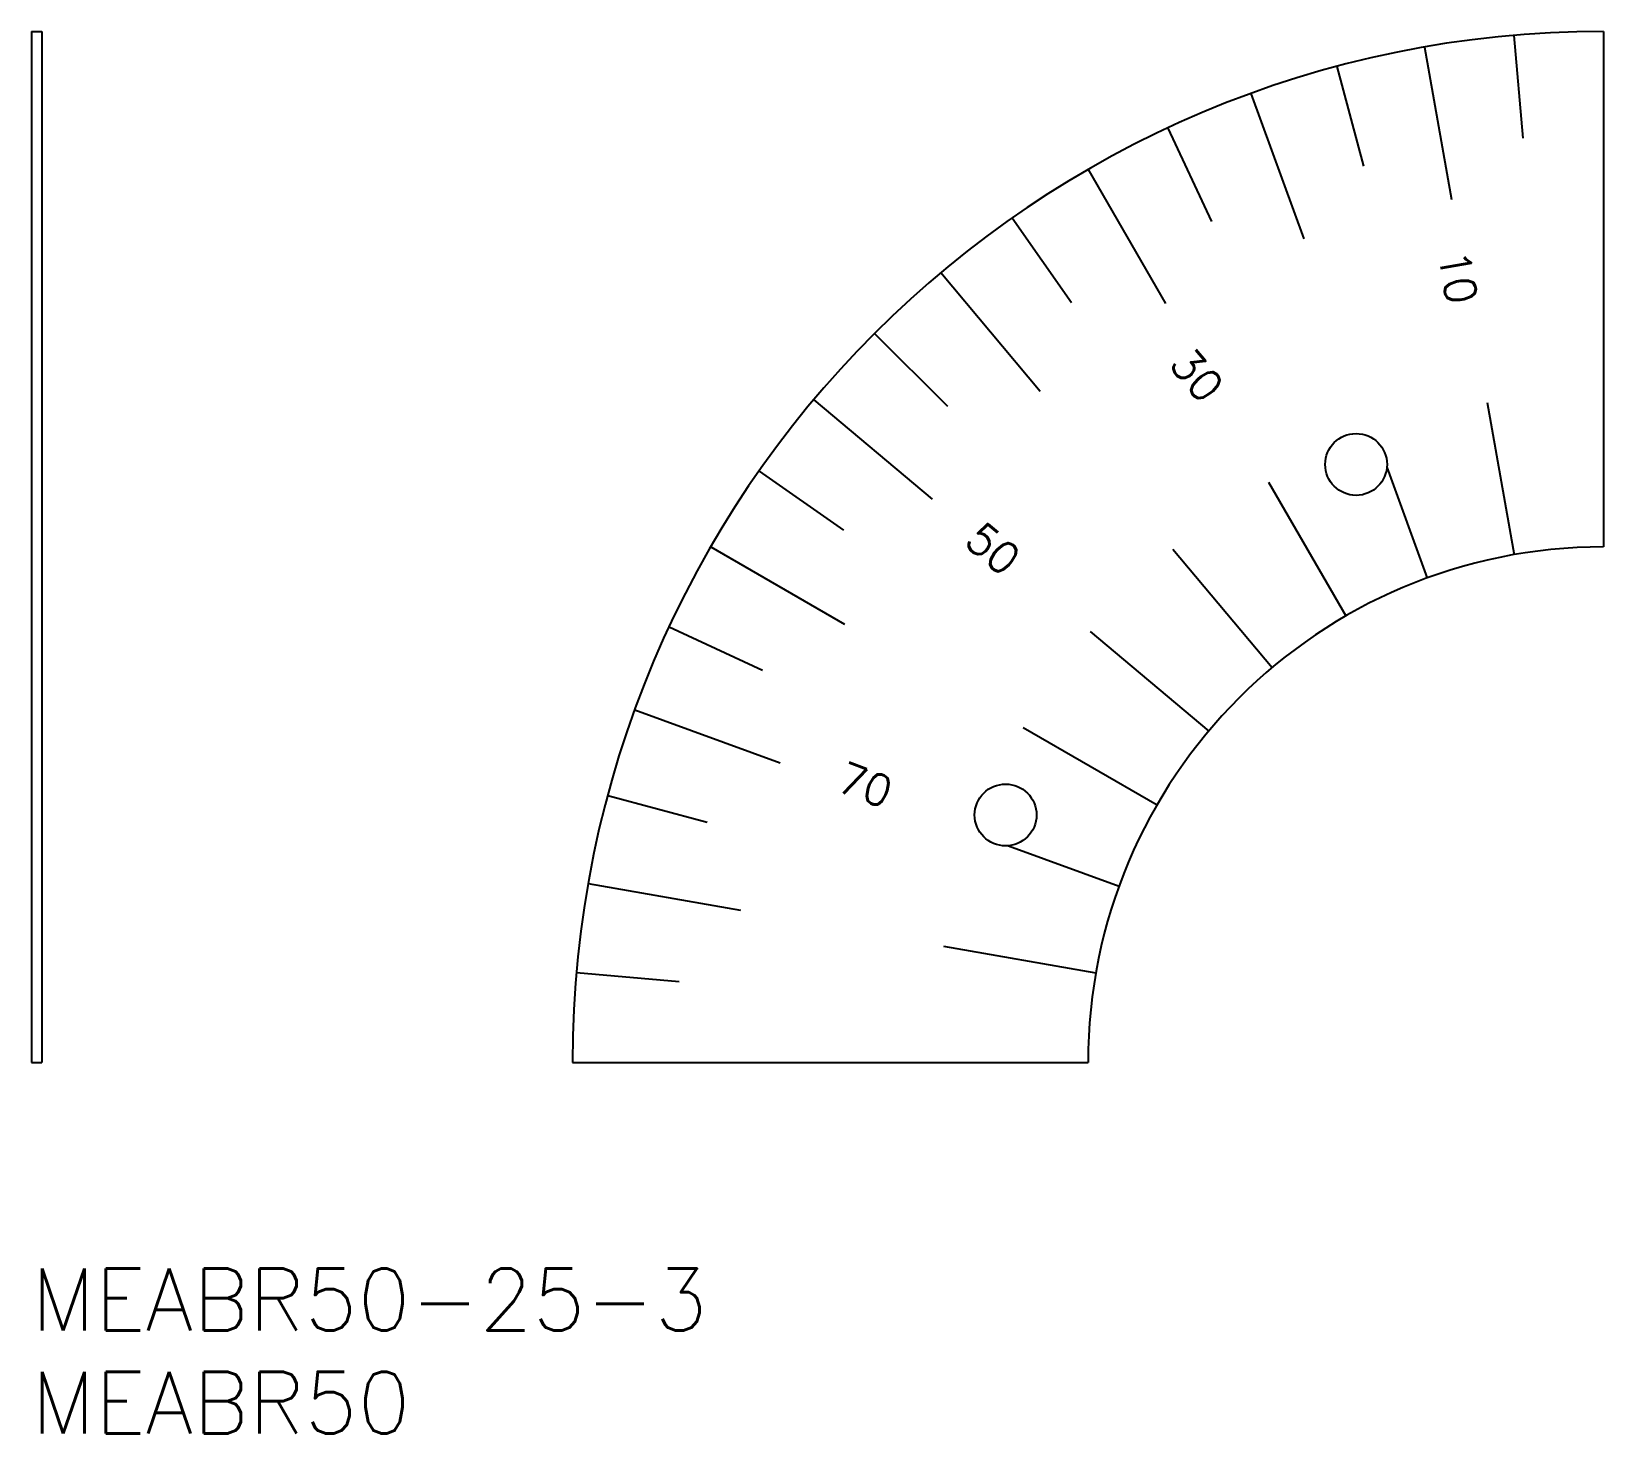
# Model space of a CAD drawing. Extents: x 0 to 76.2, y -8 to 60.
import ezdxf

# ---------------------------------------------------------------- set-up
doc = ezdxf.new("R2010")
doc.units = 0
doc.header["$LTSCALE"] = 0.5
doc.layers.add('MSM_CONTINUOUS', color=7, linetype='CONTINUOUS')
doc.layers.add('MSM_PART_NUMBER', color=7, linetype='CONTINUOUS')
doc.styles.get("Standard").update_dxf_attribs({"font": 'txt.shx', "height": 3, "bigfont": 'bigfont.shx'})

# ---------------------------------------------------------------- blocks, each defined once
blk = doc.blocks.new('*U2')
at = {"layer": 'MSM_PART_NUMBER'}
blk.add_text('MEABR50-25-3', height=3, dxfattribs=at).set_placement((0, -3))
blk = doc.blocks.new('*U3')
at = {"layer": 'MSM_PART_NUMBER'}
blk.add_text('MEABR50', height=3, dxfattribs=at).set_placement((0, -8))

msp = doc.modelspace()

# ---------------------------------------------------------------- linework, layer by layer
at = {"layer": 'MSM_CONTINUOUS'}
for p, q in [((0, 60), (0, 10)), ((0, 60), (0.5, 60)), ((0.5, 60), (0.5, 10)), ((71.885, 59.81), (72.321, 54.829)), ((76.243, 60), (76.243, 35)), ((67.56, 59.24), (68.863, 51.854)), ((63.302, 58.296), (64.596, 53.467)), ((59.142, 56.985), (61.707, 49.937)), ((55.112, 55.315), (57.225, 50.784)), ((51.243, 53.301), (54.993, 46.806)), ((47.564, 50.958), (50.432, 46.862)), ((44.103, 48.302), (48.924, 42.557)), ((40.887, 45.355), (44.423, 41.82)), ((37.94, 42.139), (43.686, 37.318)), ((70.599, 42.006), (71.901, 34.62)), ((35.285, 38.679), (39.381, 35.811)), ((59.993, 38.146), (63.743, 31.651)), ((65.737, 38.865), (67.692, 33.492)), ((32.941, 35), (39.437, 31.25)), ((55.352, 34.896), (60.173, 29.151)), ((30.927, 31.131), (35.459, 29.018)), ((51.346, 30.891), (57.092, 26.07)), ((29.258, 27.101), (36.306, 24.536)), ((48.097, 26.25), (54.592, 22.5)), ((27.946, 22.941), (32.776, 21.647)), ((47.377, 20.506), (52.75, 18.551)), ((27.002, 18.682), (34.388, 17.38)), ((44.236, 15.644), (51.622, 14.341)), ((26.433, 14.358), (31.414, 13.922)), ((0, 10), (0.5, 10)), ((26.243, 10), (51.243, 10))]:
    msp.add_line(p, q, dxfattribs=at)
for centre in [(64.243, 39), (47.243, 22)]:
    msp.add_circle(centre, 1.5, dxfattribs=at)
for radius in [50, 25]:
    msp.add_arc((76.243, 10), radius, 90, 180, dxfattribs=at)

# ---------------------------------------------------------------- block references
for name in ['*U2', '*U3']:
    msp.add_blockref(name, (0, 0), dxfattribs=at)

# ---------------------------------------------------------------- texts
for s, rotation, p in [('10', 280, (68.219, 49.217)), ('30', 310, (55.117, 43.844)), ('50', 320, (45.164, 35.166)), ('70', 340, (38.967, 23.194))]:
    msp.add_text(s, height=1.5, rotation=rotation, dxfattribs=at).set_placement(p)

doc.saveas('drawing.dxf')
